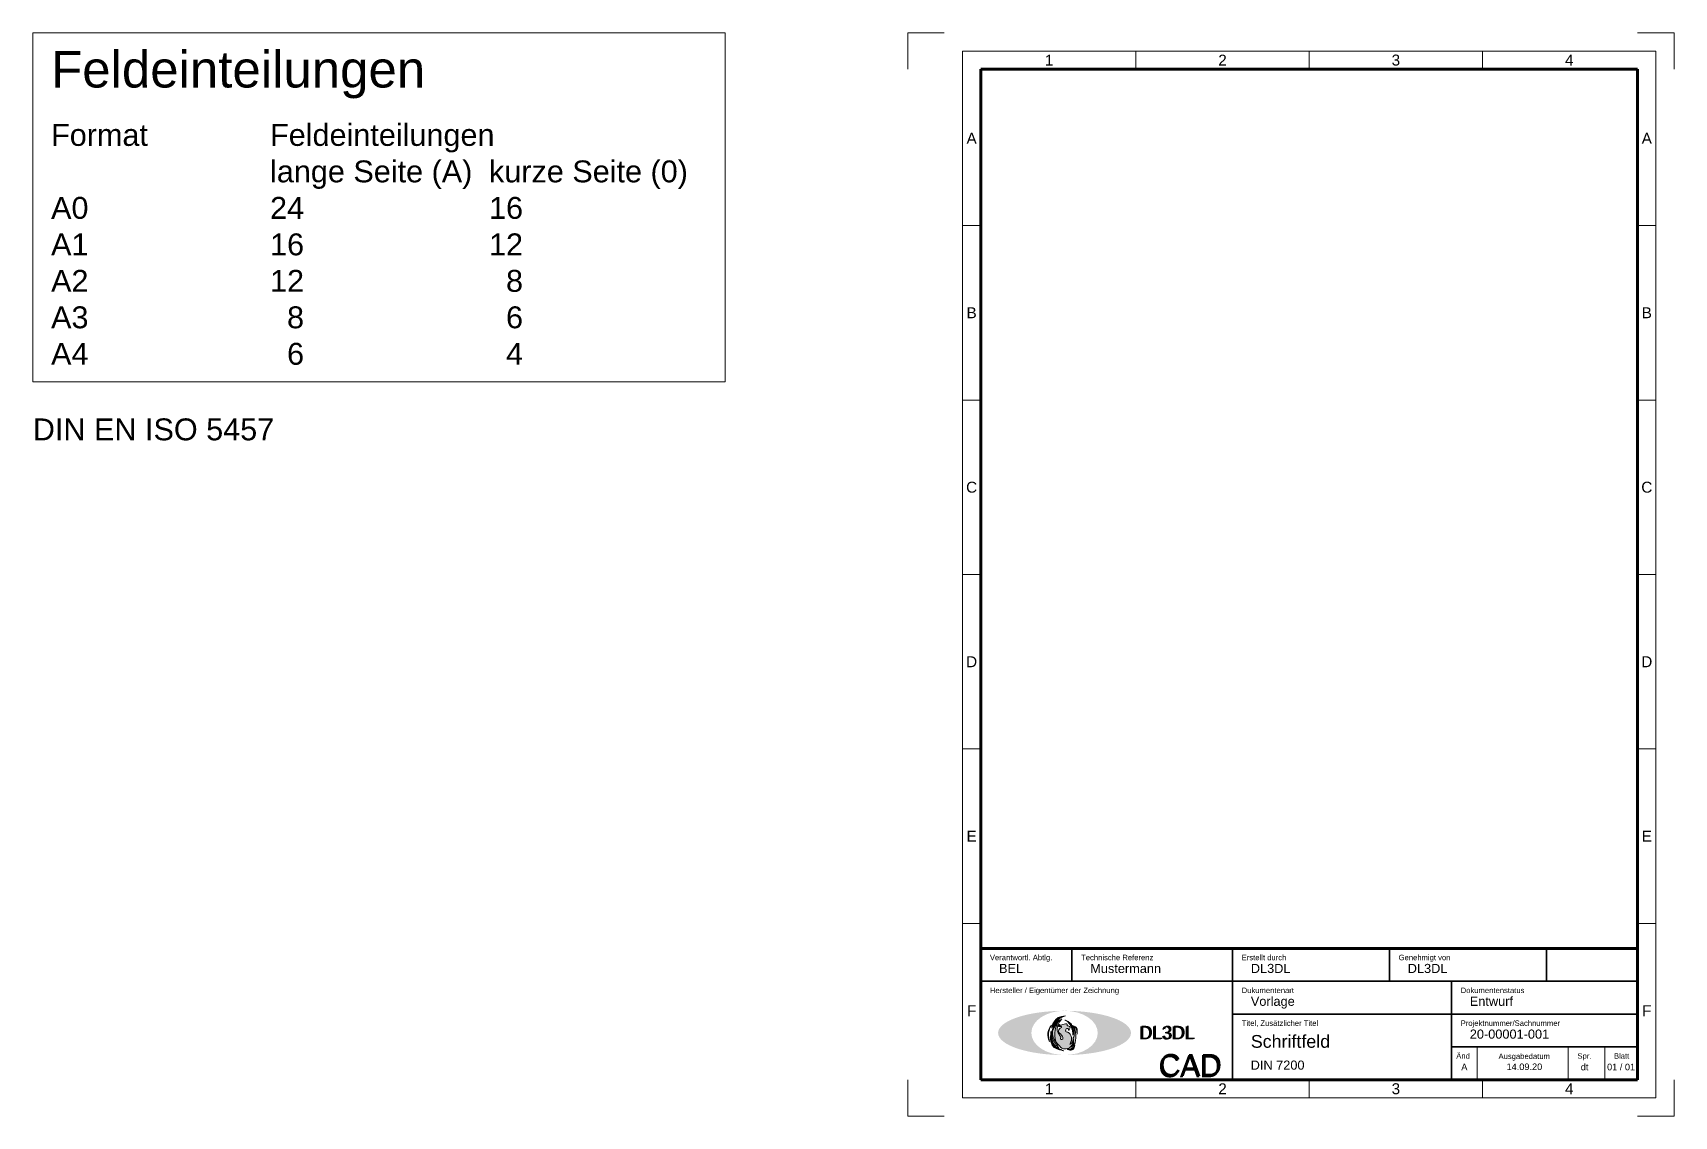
# Model space of a CAD drawing. Header units: millimetres. Extents: x 633 to 4785, y -1154 to 2521.
# Drawn here: x 632.6 to 1082.4, y -893.7 to -596.7 of the extents above; entities that cross this region are included whole.
import ezdxf
from ezdxf.enums import TextEntityAlignment as Align

# ---------------------------------------------------------------- set-up
doc = ezdxf.new("R2010")
doc.units = ezdxf.units.MM
doc.header["$LTSCALE"] = 5
doc.linetypes.add('AUSGEZOGEN', pattern=[0])
for name, color, linetype, lineweight, true_color in [('_Blattschnitt', 1, 'Continuous', 5, 0xff0000), ('_Legende', 7, 'Continuous', 5, 0x000000), ('_PK_0.18mm', 4, 'Continuous', 18, 0x00ffff), ('_PK_0.35mm', 4, 'Continuous', 35, 0x00ffff), ('_PK_0.70mm', 30, 'Continuous', 70, 0xff7f00), ('_PK_Text_ausgefüllt', 3, 'Continuous', 5, 0x00ff00), ('_PK_Text_Vorgabe', 1, 'Continuous', 5, 0xff0000), ('_Raster_0.18mm', 94, 'Continuous', 18, 0x008000), ('_Raster_1.00mm', 5, 'Continuous', 100, 0x0000ff), ('_Raster_Einteilung', 7, 'Continuous', 18, 0x000000), ('_Raster_txt', 7, 'Continuous', 5, 0x000000), ('pfoenix', 5, 'Continuous', 5, 0x0000ff)]:
    doc.layers.add(name, color=color, linetype=linetype, lineweight=lineweight, true_color=true_color)
for name, color, linetype, true_color in [('Logo', 5, 'Continuous', 0x0000ff), ('Logo Text', 1, 'Continuous', 0xff0000), ('Logo_a', 1, 'Continuous', 0xff0000), ('Logo_b', 30, 'Continuous', 0xff7f00), ('Logo_c', 12, 'Continuous', 0xaa0000)]:
    doc.layers.add(name, color=color, linetype=linetype, true_color=true_color)
doc.styles.add('textstyle1007', font='')
doc.styles.add('textstyle1021', font='')
doc.styles.add('textstyle1031', font='')
doc.styles.add('textstyle1044', font='')
doc.styles.add('textstyle1054', font='')
doc.styles.add('textstyle1064', font='')
doc.styles.add('textstyle1074', font='')
doc.styles.add('textstyle1084', font='')
doc.styles.add('textstyle1094', font='')
doc.styles.add('textstyle242', font='')
doc.styles.add('textstyle244', font='')
doc.styles.add('textstyle246', font='')
doc.styles.add('textstyle248', font='')
doc.styles.add('textstyle250', font='')
doc.styles.add('textstyle252', font='')
doc.styles.add('textstyle254', font='')
doc.styles.add('textstyle256', font='')
doc.styles.add('textstyle258', font='')
doc.styles.add('textstyle260', font='')
doc.styles.add('textstyle262', font='')
doc.styles.add('textstyle264', font='')
doc.styles.add('textstyle344', font='')
doc.styles.add('textstyle347', font='')
doc.styles.add('textstyle350', font='')
doc.styles.add('textstyle353', font='')
doc.styles.add('textstyle356', font='')
doc.styles.add('textstyle358', font='')
doc.styles.add('textstyle360', font='')
doc.styles.add('textstyle362', font='')
doc.styles.add('textstyle389', font='')
doc.styles.add('textstyle392', font='')
doc.styles.add('textstyle395', font='')
doc.styles.add('textstyle398', font='')
doc.styles.add('textstyle401', font='')
doc.styles.add('textstyle404', font='')
doc.styles.add('textstyle406', font='')
doc.styles.add('textstyle409', font='')
doc.styles.add('textstyle412', font='')
doc.styles.add('textstyle415', font='')
doc.styles.add('textstyle418', font='')
doc.styles.add('textstyle421', font='')
doc.styles.add('textstyle602', font='')
doc.styles.add('textstyle625', font='')
doc.styles.add('textstyle627', font='')
doc.styles.add('textstyle629', font='')
doc.styles.add('textstyle631', font='')
doc.styles.add('textstyle633', font='')
doc.styles.add('textstyle635', font='')
doc.styles.add('textstyle637', font='')
doc.styles.add('textstyle642', font='')
doc.styles.add('textstyle655', font='')
doc.styles.add('textstyle665', font='')
doc.styles.add('textstyle781', font='')
doc.styles.add('textstyle803', font='')
doc.styles.add('textstyle815', font='')
doc.styles.add('textstyle826', font='')
doc.styles.add('textstyle839', font='')
doc.styles.add('textstyle847', font='')
doc.styles.add('textstyle859', font='')
doc.styles.add('textstyle871', font='')
doc.styles.add('textstyle883', font='')
doc.styles.add('textstyle889', font='')
doc.styles.add('textstyle899', font='')
doc.styles.add('textstyle909', font='')
doc.styles.add('textstyle919', font='')
doc.styles.add('textstyle929', font='')
doc.styles.add('textstyle939', font='')
doc.styles.add('textstyle953', font='')
doc.styles.add('textstyle973', font='')
doc.styles.add('textstyle986', font='')
doc.styles.add('textstyle997', font='')
doc.styles.get('textstyle1007').set_extended_font_data('Arial')
doc.styles.get('textstyle1021').set_extended_font_data('URW Chancery L')
doc.styles.get('textstyle1031').set_extended_font_data('URW Chancery L')
doc.styles.get('textstyle1044').set_extended_font_data('Arial')
doc.styles.get('textstyle1054').set_extended_font_data('Arial')
doc.styles.get('textstyle1064').set_extended_font_data('Arial')
doc.styles.get('textstyle1074').set_extended_font_data('Arial')
doc.styles.get('textstyle1084').set_extended_font_data('Arial')
doc.styles.get('textstyle1094').set_extended_font_data('Arial')
doc.styles.get('textstyle242').set_extended_font_data('Arial')
doc.styles.get('textstyle244').set_extended_font_data('Arial')
doc.styles.get('textstyle246').set_extended_font_data('Arial')
doc.styles.get('textstyle248').set_extended_font_data('Arial')
doc.styles.get('textstyle250').set_extended_font_data('Arial')
doc.styles.get('textstyle252').set_extended_font_data('Arial')
doc.styles.get('textstyle254').set_extended_font_data('Arial')
doc.styles.get('textstyle256').set_extended_font_data('Arial')
doc.styles.get('textstyle258').set_extended_font_data('Arial')
doc.styles.get('textstyle260').set_extended_font_data('Arial')
doc.styles.get('textstyle262').set_extended_font_data('Arial')
doc.styles.get('textstyle264').set_extended_font_data('Arial')
doc.styles.get('textstyle344').set_extended_font_data('Arial')
doc.styles.get('textstyle347').set_extended_font_data('Arial')
doc.styles.get('textstyle350').set_extended_font_data('Arial')
doc.styles.get('textstyle353').set_extended_font_data('Arial')
doc.styles.get('textstyle356').set_extended_font_data('Arial')
doc.styles.get('textstyle358').set_extended_font_data('Arial')
doc.styles.get('textstyle360').set_extended_font_data('Arial')
doc.styles.get('textstyle362').set_extended_font_data('Arial')
doc.styles.get('textstyle389').set_extended_font_data('Arial')
doc.styles.get('textstyle392').set_extended_font_data('Arial')
doc.styles.get('textstyle395').set_extended_font_data('Arial')
doc.styles.get('textstyle398').set_extended_font_data('Arial')
doc.styles.get('textstyle401').set_extended_font_data('Arial')
doc.styles.get('textstyle404').set_extended_font_data('Arial')
doc.styles.get('textstyle406').set_extended_font_data('Arial')
doc.styles.get('textstyle409').set_extended_font_data('Arial')
doc.styles.get('textstyle412').set_extended_font_data('Arial')
doc.styles.get('textstyle415').set_extended_font_data('Arial')
doc.styles.get('textstyle418').set_extended_font_data('Arial')
doc.styles.get('textstyle421').set_extended_font_data('Arial')
doc.styles.get('textstyle602').set_extended_font_data('Arial')
doc.styles.get('textstyle625').set_extended_font_data('Arial')
doc.styles.get('textstyle627').set_extended_font_data('Arial')
doc.styles.get('textstyle629').set_extended_font_data('Arial')
doc.styles.get('textstyle631').set_extended_font_data('Arial')
doc.styles.get('textstyle633').set_extended_font_data('Arial')
doc.styles.get('textstyle635').set_extended_font_data('Arial')
doc.styles.get('textstyle637').set_extended_font_data('Arial')
doc.styles.get('textstyle642').set_extended_font_data('Arial')
doc.styles.get('textstyle655').set_extended_font_data('URW Chancery L')
doc.styles.get('textstyle665').set_extended_font_data('URW Chancery L')
doc.styles.get('textstyle781').set_extended_font_data('Arial')
doc.styles.get('textstyle803').set_extended_font_data('Arial')
doc.styles.get('textstyle815').set_extended_font_data('Arial')
doc.styles.get('textstyle826').set_extended_font_data('Arial')
doc.styles.get('textstyle839').set_extended_font_data('Arial')
doc.styles.get('textstyle847').set_extended_font_data('Arial')
doc.styles.get('textstyle859').set_extended_font_data('Arial')
doc.styles.get('textstyle871').set_extended_font_data('Arial')
doc.styles.get('textstyle883').set_extended_font_data('Arial')
doc.styles.get('textstyle889').set_extended_font_data('Arial')
doc.styles.get('textstyle899').set_extended_font_data('Arial')
doc.styles.get('textstyle909').set_extended_font_data('Arial')
doc.styles.get('textstyle919').set_extended_font_data('Arial')
doc.styles.get('textstyle929').set_extended_font_data('Arial')
doc.styles.get('textstyle939').set_extended_font_data('Arial')
doc.styles.get('textstyle953').set_extended_font_data('Arial')
doc.styles.get('textstyle973').set_extended_font_data('Arial')
doc.styles.get('textstyle986').set_extended_font_data('Arial')
doc.styles.get('textstyle997').set_extended_font_data('Arial')

msp = doc.modelspace()

# ---------------------------------------------------------------- hatches: boundary and pattern name
at = {"layer": 'Logo_a'}
h = msp.add_hatch(color=256, dxfattribs=at)
edge = h.paths.add_edge_path()
edge.add_ellipse((915.34, -870.89), major_axis=(15.17, 0), ratio=0.4, start_angle=0, end_angle=360)
edge = h.paths.add_edge_path()
edge.add_ellipse((915.34, -870.89), major_axis=(12.14, 0), ratio=0.5, start_angle=0, end_angle=360)
at = {"layer": 'Logo_b'}
h = msp.add_hatch(color=256, dxfattribs=at)
edge = h.paths.add_edge_path()
edge.add_ellipse((915.34, -870.89), major_axis=(12.14, 0), ratio=0.5, start_angle=0, end_angle=360)
edge = h.paths.add_edge_path()
edge.add_ellipse((915.34, -870.89), major_axis=(9.1, 0), ratio=0.666667, start_angle=0, end_angle=360)
at = {"layer": 'Logo_c'}
h = msp.add_hatch(color=256, dxfattribs=at)
edge = h.paths.add_edge_path()
edge.add_ellipse((915.34, -870.89), major_axis=(15.17, 0), ratio=0.4, start_angle=0, end_angle=360)
edge = h.paths.add_edge_path()
edge.add_ellipse((915.34, -870.89), major_axis=(18.21, 0), ratio=0.333333, start_angle=0, end_angle=360)
at = {"layer": 'pfoenix'}
h = msp.add_hatch(color=256, dxfattribs=at)
edge = h.paths.add_edge_path()
edge.add_spline(control_points=[(914.07, -871.69), (914.49, -871.95), (914.19, -872.45), (914.19, -872.45), (914.19, -872.45), (914.3, -872.7), (914.96, -872.71), (914.86, -872.1), (914.73, -871.69), (914.19, -871.14), (913.75, -870.78), (913.59, -870.29), (913.91, -869.78), (914.44, -869.44), (914.53, -869.3), (914.46, -869.12), (914.16, -869.13), (913.89, -869.2), (913.67, -869.08), (913.72, -868.71), (914.07, -868.53), (914.08, -868.52), (914.08, -868.53), (913.98, -868.69), (913.83, -868.81), (913.96, -868.92), (914.36, -868.81), (914.83, -868.55), (915.68, -868.37), (915.99, -868.41), (916.03, -868.49), (916.07, -868.76), (915.97, -868.99), (916.39, -868.94), (916.68, -869.07), (916.92, -869.32), (916.86, -869.72), (916.58, -870.07), (916.47, -870.16), (916.47, -870.16), (916.44, -869.95), (916.37, -869.73), (916.12, -869.68), (915.78, -869.74), (915.62, -870.07), (915.64, -870.49), (915.95, -870.62), (916.57, -870.83), (916.86, -871.21)], knot_values=[0, 0, 0, 0, 1, 2, 3, 4, 5, 6, 7, 8, 9, 10, 11, 12, 13, 14, 15, 16, 17, 18, 19, 20, 21, 22, 23, 24, 25, 26, 27, 28, 29, 30, 31, 32, 33, 34, 35, 36, 37, 38, 39, 40, 41, 42, 43, 44, 45, 46, 46, 46, 46], degree=3, periodic=0)
edge.add_spline(control_points=[(916.86, -871.21), (917.14, -871.7), (917.34, -872.39), (917.23, -873.05), (916.99, -873.65), (916.77, -874.02), (916.77, -874.02), (917.49, -873.58), (917.69, -872.84), (917.68, -872.28), (917.61, -872.12), (917.82, -872.5), (917.85, -873.17), (917.71, -873.59), (917.13, -874.67), (916.52, -875.07), (915.83, -875.26), (915, -875.27), (914.48, -875.01), (914.48, -875.01), (914.48, -875.01)], knot_values=[0, 0, 0, 0, 1, 2, 3, 4, 5, 6, 7, 8, 9, 10, 11, 12, 13, 14, 15, 16, 17, 18, 18, 18, 18], degree=3, periodic=0)
edge.add_spline(control_points=[(914.48, -875.01), (914.48, -875.01), (914.42, -875.05), (910.36, -870.39), (914.56, -867.03)], knot_values=[0, 0, 0, 0, 1, 2, 2, 2, 2], degree=3, periodic=0)
edge.add_spline(control_points=[(914.56, -867.03), (912.72, -869.43), (914.07, -871.69), (914.07, -871.69), (914.07, -871.69), (914.07, -871.69), (914.07, -871.69)], knot_values=[0, 0, 0, 0, 1, 2, 3, 4, 4, 4, 4], degree=3, periodic=0)
h = msp.add_hatch(color=256, dxfattribs=at)
edge = h.paths.add_edge_path()
edge.add_spline(control_points=[(913.94, -866.96), (911.86, -871.01), (913.8, -875.23), (913.79, -875.25), (913.79, -875.25), (910.78, -870.95), (913.94, -866.96), (913.94, -866.96), (913.94, -866.96)], knot_values=[0, 0, 0, 0, 1, 2, 3, 4, 5, 6, 6, 6, 6], degree=3, periodic=0)
h = msp.add_hatch(color=256, dxfattribs=at)
edge = h.paths.add_edge_path()
edge.add_spline(control_points=[(915.64, -866.2), (912.85, -866.88), (911.83, -869.55), (911.83, -869.55)], knot_values=[0, 0, 0, 0, 1, 1, 1, 1], degree=3, periodic=0)
edge.add_spline(control_points=[(911.83, -869.55), (911.86, -869.35), (912.24, -866.21), (915.64, -866.2)], knot_values=[0, 0, 0, 0, 1, 1, 1, 1], degree=3, periodic=0)
h = msp.add_hatch(color=256, dxfattribs=at)
edge = h.paths.add_edge_path()
edge.add_spline(control_points=[(917.49, -870.18), (917.55, -870.52), (917.59, -870.79), (917.62, -871.21), (917.63, -871.54), (917.62, -871.54), (917.62, -871.54), (917.77, -871.09), (917.77, -870.57), (917.66, -869.63), (917.36, -868.77), (917.11, -868.35), (916.4, -867.77), (915.45, -867.35), (915.45, -867.35), (915.45, -867.35)], knot_values=[0, 0, 0, 0, 1, 2, 3, 4, 5, 6, 7, 8, 9, 10, 11, 12, 13, 13, 13, 13], degree=3, periodic=0)
edge.add_spline(control_points=[(915.45, -867.35), (916.02, -867.64), (916.34, -867.97), (916.68, -868.4), (917.02, -868.85), (917.35, -869.57), (917.49, -870.18)], knot_values=[0, 0, 0, 0, 1, 2, 3, 4, 4, 4, 4], degree=3, periodic=0)
h = msp.add_hatch(color=256, dxfattribs=at)
edge = h.paths.add_edge_path()
edge.add_spline(control_points=[(911.79, -868.79), (910.11, -870.39), (910.92, -873.07), (911.28, -873.25)], knot_values=[0, 0, 0, 0, 1, 1, 1, 1], degree=3, periodic=0)
edge.add_spline(control_points=[(911.28, -873.25), (911.17, -873.16), (910.36, -870.47), (911.79, -868.79)], knot_values=[0, 0, 0, 0, 1, 1, 1, 1], degree=3, periodic=0)
h = msp.add_hatch(color=256, dxfattribs=at)
edge = h.paths.add_edge_path()
edge.add_spline(control_points=[(911.59, -870.47), (911.69, -874.44), (915.15, -875.81), (915.15, -875.81), (915.15, -875.81), (911.27, -874.85), (911.62, -870.52), (911.62, -870.52), (911.59, -870.47)], knot_values=[0, 0, 0, 0, 1, 2, 3, 4, 5, 6, 6, 6, 6], degree=3, periodic=0)
h = msp.add_hatch(color=256, dxfattribs=at)
edge = h.paths.add_edge_path()
edge.add_spline(control_points=[(918.4, -872.44), (918.37, -872.97), (918.21, -873.69), (917.98, -874.09), (917.48, -874.56), (917.2, -874.83), (917.19, -874.83), (917.4, -874.47), (917.68, -874.02), (917.84, -873.59), (917.85, -873.17), (917.66, -872.21)], knot_values=[0, 0, 0, 0, 1, 2, 3, 4, 5, 6, 7, 8, 9, 9, 9, 9], degree=3, periodic=0)
edge.add_spline(control_points=[(917.66, -872.21), (917.93, -872.07), (917.98, -871.78), (918.01, -870.89), (917.96, -870.1), (917.94, -869.67), (917.67, -868.81), (917.5, -868.7), (917.98, -869.31), (918.13, -869.73), (918.3, -870.32), (918.38, -870.9), (918.42, -871.7), (918.4, -872.44)], knot_values=[0, 0, 0, 0, 1, 2, 3, 4, 5, 6, 7, 8, 9, 10, 11, 11, 11, 11], degree=3, periodic=0)
h = msp.add_hatch(color=256, dxfattribs=at)
edge = h.paths.add_edge_path()
edge.add_spline(control_points=[(918.77, -871.23), (918.76, -870.67), (918.69, -870.31), (918.6, -869.89), (918.43, -869.55), (918.06, -869.02), (918.06, -869.02), (918.06, -869.02)], knot_values=[0, 0, 0, 0, 1, 2, 3, 4, 5, 5, 5, 5], degree=3, periodic=0)
edge.add_spline(control_points=[(918.06, -869.02), (918.94, -869.45), (918.77, -871.23), (918.77, -871.23), (918.77, -871.23)], knot_values=[0, 0, 0, 0, 1, 2, 2, 2, 2], degree=3, periodic=0)
h = msp.add_hatch(color=256, dxfattribs=at)
edge = h.paths.add_edge_path()
edge.add_spline(control_points=[(916.25, -875.44), (916.62, -875.59), (917.25, -875.6), (917.59, -875.51), (917.9, -875.16), (918.09, -874.69), (918.12, -874.33), (918.15, -874.17), (918.15, -874.17), (918.15, -874.17), (918.03, -874.49), (917.93, -874.6), (917.68, -874.91), (917.41, -875.09), (917.15, -875.2), (916.76, -875.32), (916.38, -875.35), (916.25, -875.35), (916.11, -875.34), (916.11, -875.35), (916.11, -875.35), (916.19, -875.41), (916.25, -875.44), (916.25, -875.44), (916.25, -875.44)], knot_values=[0, 0, 0, 0, 1, 2, 3, 4, 5, 6, 7, 8, 9, 10, 11, 12, 13, 14, 15, 16, 17, 18, 19, 20, 21, 22, 22, 22, 22], degree=3, periodic=0)

# ---------------------------------------------------------------- linework, layer by layer
at = {"layer": '_Blattschnitt'}
for p, q in [((882.38, -596.71), (872.38, -596.71)), ((872.38, -596.71), (872.38, -606.71)), ((1082.38, -596.71), (1072.38, -596.71)), ((1082.38, -606.71), (1082.38, -596.71)), ((872.38, -883.71), (872.38, -893.71)), ((1082.38, -893.71), (1082.38, -883.71)), ((872.38, -893.71), (882.38, -893.71)), ((1072.38, -893.71), (1082.38, -893.71))]:
    msp.add_line(p, q, dxfattribs=at)
at = {"layer": '_Legende'}
for p, q in [((637.64, -596.71), (632.64, -596.71)), ((632.64, -596.71), (822.38, -596.71)), ((632.64, -692.43), (632.64, -596.71)), ((822.38, -596.71), (822.38, -692.43)), ((822.38, -692.43), (632.64, -692.43))]:
    msp.add_line(p, q, dxfattribs=at)
at = {"layer": '_PK_0.18mm', "linetype": 'AUSGEZOGEN', "lineweight": 18}
for p, q in [((1028.38, -883.71), (1028.38, -874.71)), ((1053.38, -883.71), (1053.38, -874.71)), ((1063.38, -883.71), (1063.38, -874.71))]:
    msp.add_line(p, q, dxfattribs=at)
at = {"layer": '_PK_0.35mm', "linetype": 'AUSGEZOGEN'}
for p, q in [((917.38, -856.71), (917.38, -847.71)), ((961.38, -883.71), (961.38, -847.71)), ((1004.38, -856.71), (1004.38, -847.71)), ((1047.38, -856.71), (1047.38, -847.71)), ((892.38, -856.71), (1072.38, -856.71)), ((1021.38, -883.71), (1021.38, -856.71)), ((961.38, -865.71), (1072.38, -865.71)), ((1021.38, -874.71), (1072.38, -874.71))]:
    msp.add_line(p, q, dxfattribs=at)
at = {"layer": '_PK_0.70mm', "linetype": 'AUSGEZOGEN', "lineweight": 70}
for p, q in [((892.38, -847.71), (1072.38, -847.71)), ((892.38, -883.71), (892.38, -847.71)), ((1072.38, -883.71), (1072.38, -847.71)), ((892.38, -883.71), (1072.38, -883.71))]:
    msp.add_line(p, q, dxfattribs=at)
at = {"layer": '_Raster_0.18mm', "linetype": 'AUSGEZOGEN', "lineweight": 18}
for p, q in [((1077.38, -601.71), (887.38, -601.71)), ((887.38, -601.71), (887.38, -888.71)), ((1077.38, -888.71), (1077.38, -601.71)), ((887.38, -888.71), (1077.38, -888.71))]:
    msp.add_line(p, q, dxfattribs=at)
at = {"layer": '_Raster_1.00mm', "linetype": 'AUSGEZOGEN', "lineweight": 100}
for p, q in [((1072.38, -606.71), (892.38, -606.71)), ((892.38, -606.71), (892.38, -847.71)), ((1072.38, -847.71), (1072.38, -606.71))]:
    msp.add_line(p, q, dxfattribs=at)
at = {"layer": '_Raster_Einteilung'}
for p, q in [((934.88, -601.71), (934.88, -606.71)), ((982.38, -601.71), (982.38, -606.71)), ((1029.88, -601.71), (1029.88, -606.71)), ((887.38, -649.55), (892.38, -649.55)), ((1072.38, -649.55), (1077.38, -649.55)), ((887.38, -697.38), (892.38, -697.38)), ((1072.38, -697.38), (1077.38, -697.38)), ((887.38, -745.21), (892.38, -745.21)), ((1072.38, -745.21), (1077.38, -745.21)), ((887.38, -793.05), (892.38, -793.05)), ((1072.38, -793.05), (1077.38, -793.05)), ((887.38, -840.88), (892.38, -840.88)), ((1072.38, -840.88), (1077.38, -840.88)), ((934.88, -883.71), (934.88, -888.71)), ((982.38, -883.71), (982.38, -888.71)), ((1029.88, -883.71), (1029.88, -888.71))]:
    msp.add_line(p, q, dxfattribs=at)
at = {"layer": 'pfoenix'}
for points in [[(914.56, -867.03), (910.36, -870.39), (914.42, -875.05), (914.48, -875.01), (914.48, -875.01)], [(913.94, -866.96), (911.86, -871.01), (913.8, -875.23), (913.79, -875.25), (913.79, -875.25), (910.78, -870.95), (913.94, -866.96), (913.94, -866.96), (913.94, -866.96)], [(915.64, -866.2), (912.24, -866.21), (911.86, -869.35), (911.83, -869.55)], [(915.64, -866.2), (912.85, -866.88), (911.83, -869.55), (911.83, -869.55)], [(914.56, -867.03), (912.72, -869.43), (914.07, -871.69), (914.07, -871.69), (914.07, -871.69), (914.07, -871.69), (914.07, -871.69)], [(915.45, -867.35), (916.02, -867.64), (916.34, -867.97), (916.68, -868.4), (917.02, -868.85), (917.35, -869.57), (917.49, -870.18)], [(917.49, -870.18), (917.55, -870.52), (917.59, -870.79), (917.62, -871.21), (917.63, -871.54), (917.62, -871.54), (917.62, -871.54), (917.77, -871.09), (917.77, -870.57), (917.66, -869.63), (917.36, -868.77), (917.11, -868.35), (916.4, -867.77), (915.45, -867.35), (915.45, -867.35), (915.45, -867.35)], [(911.79, -868.79), (910.11, -870.39), (910.92, -873.07), (911.28, -873.25)], [(911.79, -868.79), (910.36, -870.47), (911.17, -873.16), (911.28, -873.25)], [(911.59, -870.47), (911.69, -874.44), (915.15, -875.81), (915.15, -875.81), (915.15, -875.81), (911.27, -874.85), (911.62, -870.52), (911.62, -870.52), (911.59, -870.47)], [(914.07, -871.69), (914.49, -871.95), (914.19, -872.45), (914.19, -872.45), (914.19, -872.45), (914.3, -872.7), (914.96, -872.71), (914.86, -872.1), (914.73, -871.69), (914.19, -871.14), (913.75, -870.78), (913.59, -870.29), (913.91, -869.78), (914.44, -869.44), (914.53, -869.3), (914.46, -869.12), (914.16, -869.13), (913.89, -869.2), (913.67, -869.08), (913.72, -868.71), (914.07, -868.53), (914.08, -868.52), (914.08, -868.53), (913.98, -868.69), (913.83, -868.81), (913.96, -868.92), (914.36, -868.81), (914.83, -868.55), (915.68, -868.37), (915.99, -868.41), (916.03, -868.49), (916.07, -868.76), (915.97, -868.99), (916.39, -868.94), (916.68, -869.07), (916.92, -869.32), (916.86, -869.72), (916.58, -870.07), (916.47, -870.16), (916.47, -870.16), (916.44, -869.95), (916.37, -869.73), (916.12, -869.68), (915.78, -869.74), (915.62, -870.07), (915.64, -870.49), (915.95, -870.62), (916.57, -870.83), (916.86, -871.21)], [(916.86, -871.21), (917.14, -871.7), (917.34, -872.39), (917.23, -873.05), (916.99, -873.65), (916.77, -874.02), (916.77, -874.02), (917.49, -873.58), (917.69, -872.84), (917.68, -872.28), (917.61, -872.12), (917.82, -872.5), (917.85, -873.17), (917.71, -873.59), (917.13, -874.67), (916.52, -875.07), (915.83, -875.26), (915, -875.27), (914.48, -875.01), (914.48, -875.01), (914.48, -875.01)], [(918.4, -872.44), (918.37, -872.97), (918.21, -873.69), (917.98, -874.09), (917.48, -874.56), (917.2, -874.83), (917.19, -874.83), (917.4, -874.47), (917.68, -874.02), (917.84, -873.59), (917.85, -873.17), (917.66, -872.21)], [(917.66, -872.21), (917.93, -872.07), (917.98, -871.78), (918.01, -870.89), (917.96, -870.1), (917.94, -869.67), (917.67, -868.81), (917.5, -868.7), (917.98, -869.31), (918.13, -869.73), (918.3, -870.32), (918.38, -870.9), (918.42, -871.7), (918.4, -872.44)], [(918.06, -869.02), (918.94, -869.45), (918.77, -871.23), (918.77, -871.23), (918.77, -871.23)], [(918.77, -871.23), (918.76, -870.67), (918.69, -870.31), (918.6, -869.89), (918.43, -869.55), (918.06, -869.02), (918.06, -869.02), (918.06, -869.02)], [(916.25, -875.44), (916.62, -875.59), (917.25, -875.6), (917.59, -875.51), (917.9, -875.16), (918.09, -874.69), (918.12, -874.33), (918.15, -874.17), (918.15, -874.17), (918.15, -874.17), (918.03, -874.49), (917.93, -874.6), (917.68, -874.91), (917.41, -875.09), (917.15, -875.2), (916.76, -875.32), (916.38, -875.35), (916.25, -875.35), (916.11, -875.34), (916.11, -875.35), (916.11, -875.35), (916.19, -875.41), (916.25, -875.44), (916.25, -875.44), (916.25, -875.44)]]:
    msp.add_open_spline(points, degree=3, dxfattribs=at)

# ---------------------------------------------------------------- texts
at = {"layer": '_Legende', "attachment_point": 1}
for s, insert, char_height, style in [('Feldeinteilungen', (637.64, -601.71), 10, 'textstyle602'), ('Format', (637.64, -621.71), 6, 'textstyle625'), ('Feldeinteilungen', (697.64, -621.71), 6, 'textstyle629'), ('lange Seite (A)', (697.64, -631.71), 6, 'textstyle242'), ('kurze Seite (0)', (757.64, -631.71), 6, 'textstyle244'), ('A0', (637.64, -641.71), 6, 'textstyle627'), ('24', (697.64, -641.71), 6, 'textstyle246'), ('16', (757.64, -641.71), 6, 'textstyle248'), ('A1', (637.64, -651.71), 6, 'textstyle631'), ('16', (697.64, -651.71), 6, 'textstyle250'), ('12', (757.64, -651.71), 6, 'textstyle252'), ('A2', (637.64, -661.71), 6, 'textstyle633'), ('12', (697.64, -661.71), 6, 'textstyle254'), ('  8', (757.64, -661.71), 6, 'textstyle256'), ('A3', (637.64, -671.71), 6, 'textstyle635'), ('  8', (697.64, -671.71), 6, 'textstyle258'), ('  6', (757.64, -671.71), 6, 'textstyle260'), ('DIN EN ISO 5457', (632.64, -702.43), 6, 'textstyle642')]:
    msp.add_mtext(s, dxfattribs=dict(at, insert=insert, char_height=char_height, style=style))
at = {"layer": '_Legende', "color": 1, "true_color": 0xff0000, "char_height": 6, "attachment_point": 1}
for s, insert, style in [('A4', (637.64, -681.71), 'textstyle637'), ('  6', (697.64, -681.71), 'textstyle262'), ('  4', (757.64, -681.71), 'textstyle264')]:
    msp.add_mtext(s, dxfattribs=dict(at, insert=insert, style=style))
at = {"layer": '_PK_Text_ausgefüllt', "linetype": 'AUSGEZOGEN', "lineweight": 5}
for s, height, style, p in [('BEL', 2.5, 'textstyle1064', (897.38, -853.21)), ('Mustermann', 2.5, 'textstyle1074', (922.38, -853.21)), ('DL3DL', 2.5, 'textstyle1044', (966.38, -853.21)), ('DL3DL', 2.5, 'textstyle1054', (1009.38, -853.21)), ('Vorlage', 2.5, 'textstyle1094', (966.38, -862.21)), ('Entwurf', 2.5, 'textstyle1084', (1026.38, -862.21)), ('Schriftfeld', 3.5, 'textstyle929', (966.38, -873.21)), ('20-00001-001', 2.5, 'textstyle919', (1026.38, -871.21)), ('DIN 7200', 2.5, 'textstyle939', (966.34, -879.71))]:
    msp.add_text(s, height=height, dxfattribs=dict(at, style=style)).set_placement(p, align=Align.MIDDLE_LEFT)
for s, style, p in [('A', 'textstyle909', (1024.89, -880.2)), ('14.09.20', 'textstyle899', (1041.34, -880.17)), ('dt', 'textstyle889', (1057.84, -880.23)), ('01 / 01', 'textstyle1007', (1067.84, -880.23))]:
    msp.add_text(s, height=1.8, dxfattribs=dict(at, style=style)).set_placement(p, align=Align.MIDDLE_CENTER)
at = {"layer": '_PK_Text_Vorgabe', "linetype": 'AUSGEZOGEN', "lineweight": 5}
for s, style, p in [('Verantwortl. Abtlg.', 'textstyle997', (894.88, -850.21)), ('Technische Referenz', 'textstyle986', (919.88, -850.21)), ('Erstellt durch', 'textstyle973', (963.88, -850.21)), ('Genehmigt von', 'textstyle826', (1006.88, -850.21)), ('Hersteller / Eigentümer der Zeichnung', 'textstyle839', (894.88, -859.21)), ('Dukumentenart', 'textstyle953', (963.88, -859.21)), ('Dokumentenstatus', 'textstyle815', (1023.88, -859.21)), ('Titel, Zusätzlicher Titel', 'textstyle803', (963.88, -868.21)), ('Projektnummer/Sachnummer', 'textstyle883', (1023.88, -868.21)), ('Änd', 'textstyle871', (1022.67, -877.2)), ('Ausgabedatum', 'textstyle859', (1034.26, -877.28)), ('Spr.', 'textstyle847', (1055.88, -877.21)), ('Blatt', 'textstyle781', (1065.88, -877.21))]:
    msp.add_text(s, height=1.5, dxfattribs=dict(at, style=style)).set_placement(p, align=Align.MIDDLE_LEFT)
at = {"layer": '_Raster_txt', "char_height": 3, "attachment_point": 5}
for s, insert, style in [('3', (1006.13, -604.21), 'textstyle350'), ('1', (911.13, -604.21), 'textstyle344'), ('2', (958.63, -604.21), 'textstyle347'), ('4', (1053.63, -604.21), 'textstyle353'), ('A', (889.88, -625.63), 'textstyle389'), ('A', (1074.88, -625.63), 'textstyle406'), ('B', (889.88, -673.46), 'textstyle392'), ('B', (1074.88, -673.46), 'textstyle409'), ('C', (889.88, -721.3), 'textstyle395'), ('C', (1074.88, -721.3), 'textstyle412'), ('D', (889.88, -769.13), 'textstyle398'), ('D', (1074.88, -769.13), 'textstyle415'), ('E', (889.88, -816.96), 'textstyle401'), ('E', (1074.88, -816.96), 'textstyle418'), ('F', (889.88, -864.8), 'textstyle404'), ('F', (1074.88, -864.8), 'textstyle421'), ('1', (911.13, -886.21), 'textstyle356'), ('2', (958.63, -886.21), 'textstyle358'), ('3', (1006.13, -886.21), 'textstyle360'), ('4', (1053.63, -886.21), 'textstyle362')]:
    msp.add_mtext(s, dxfattribs=dict(at, insert=insert, style=style))
at = {"layer": 'Logo', "attachment_point": 5}
for s, insert, char_height, style in [('DL3DL\\P', (943.25, -870.89), 3.641, 'textstyle655'), ('CAD\\P', (949.63, -880.05), 6.069, 'textstyle1021')]:
    msp.add_mtext(s, dxfattribs=dict(at, insert=insert, char_height=char_height, style=style))
at = {"layer": 'Logo Text', "attachment_point": 5}
for s, insert, char_height, style in [('DL3DL\\P', (943.61, -870.78), 3.641, 'textstyle665'), ('CAD\\P', (949.91, -879.72), 6.069, 'textstyle1031')]:
    msp.add_mtext(s, dxfattribs=dict(at, insert=insert, char_height=char_height, style=style))

doc.saveas('drawing.dxf')
